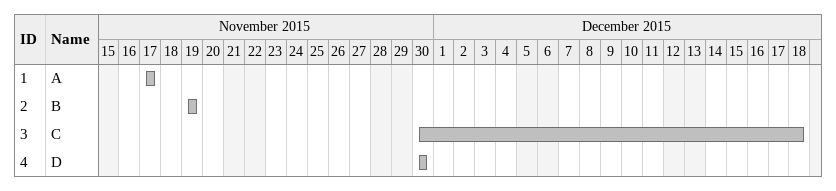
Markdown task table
| ID | Task | Start | Finish |
|---|---|---|---|
| 1 | A | 2015-11-17 | 2015-11-17 |
| 2 | B | 2015-11-19 | 2015-11-19 |
| 3 | C | 2015-11-30 | 2015-12-18 |
| 4 | D | 2015-11-30 | 2015-11-30 |
